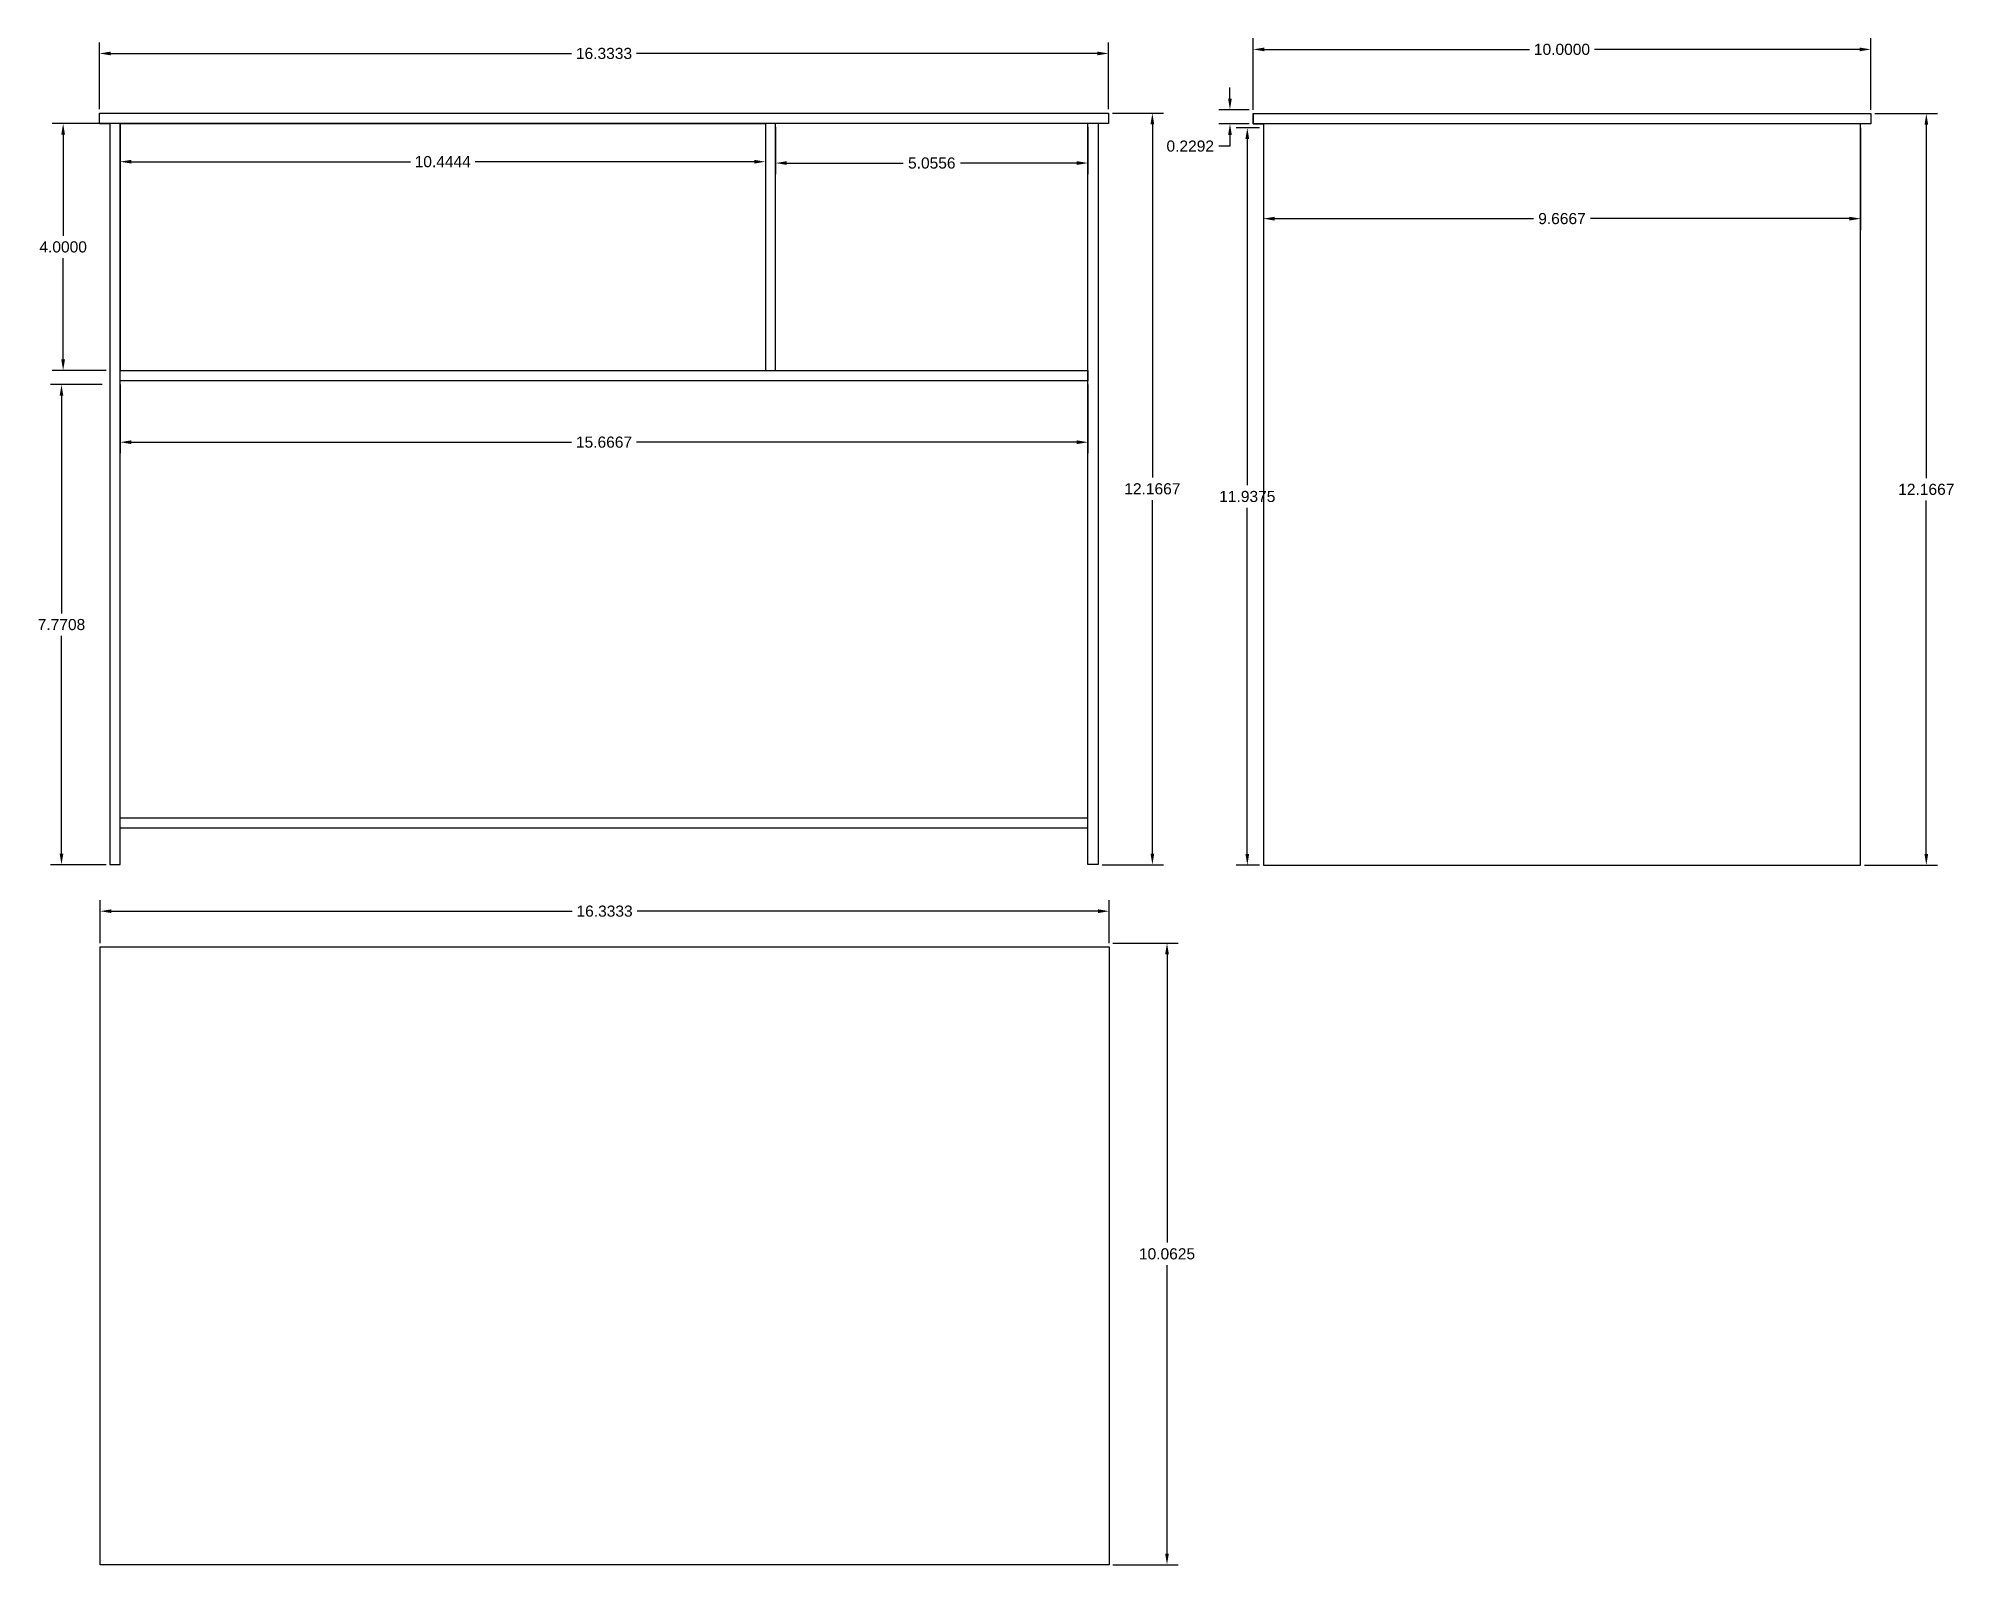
# Model space of a CAD drawing. Header units: inches. Extents: x 2.8 to 33.8, y -7.5 to 17.2.
import ezdxf

# ---------------------------------------------------------------- set-up
doc = ezdxf.new("R2010")
doc.units = ezdxf.units.IN
doc.header["$MEASUREMENT"] = 0
doc.styles.get("Standard").update_dxf_attribs({"font": 'arial.ttf'})
doc.dimstyles.get("Standard").update_dxf_attribs({"dimtxt": 0.18, "dimasz": 0.18, "dimexe": 0.18, "dimexo": 0.0625, "dimgap": 0.09, "dimtad": 0, "dimtih": 1, "dimtoh": 1, "dimdec": 4, "dimzin": 0, "dimdsep": 46, "dimtxsty": 'Standard', "dimcen": 0.09, "dimadec": 0, "dimazin": 0, "dimtfac": 1, "dimtdec": 4, "dimtofl": 0, "dimtmove": 0, "dimatfit": 3, "dimfxl": 1, "dimtolj": 1, "dimtzin": 0, "dimarcsym": 0})

# ---------------------------------------------------------------- blocks, each defined once
blk = doc.blocks.new('*D13')
at = {"color": 0, "lineweight": -2, "transparency": 16777216}
for p, q in [((3.814, 16.072), (3.814, 17.154)), ((20.147, 16.072), (20.147, 17.154)), ((3.994, 16.974), (11.455, 16.974)), ((19.967, 16.974), (12.506, 16.974))]:
    blk.add_line(p, q, dxfattribs=at)
at = {"color": 0, "transparency": 16777216}
for points in [[(3.994, 17.004), (3.994, 16.944), (3.814, 16.974)], [(19.967, 17.004), (19.967, 16.944), (20.147, 16.974)]]:
    blk.add_solid(points, dxfattribs=at)
at = {"layer": 'Defpoints', "color": 0, "transparency": 16777216}
for p in [(20.147, 16.974), (3.814, 16.009), (20.147, 16.009)]:
    blk.add_point(p, dxfattribs=at)
at = {"color": 0, "transparency": 16777216, "insert": (11.98, 16.974), "char_height": 0.18, "attachment_point": 5}
blk.add_mtext('\\A1;16.3333', dxfattribs=at)
blk = doc.blocks.new('*D14')
at = {"color": 0, "lineweight": -2, "transparency": 16777216}
for p, q in [((4.147, 15.78), (4.147, 15.042)), ((14.592, 15.78), (14.592, 15.042)), ((4.327, 15.222), (8.845, 15.222)), ((14.412, 15.222), (9.894, 15.222))]:
    blk.add_line(p, q, dxfattribs=at)
at = {"color": 0, "transparency": 16777216}
for points in [[(4.327, 15.252), (4.327, 15.192), (4.147, 15.222)], [(14.412, 15.252), (14.412, 15.192), (14.592, 15.222)]]:
    blk.add_solid(points, dxfattribs=at)
at = {"layer": 'Defpoints', "color": 0, "transparency": 16777216}
for p in [(4.147, 15.842), (14.592, 15.842), (14.592, 15.222)]:
    blk.add_point(p, dxfattribs=at)
at = {"color": 0, "transparency": 16777216, "insert": (9.369, 15.222), "char_height": 0.18, "attachment_point": 5}
blk.add_mtext('\\A1;10.4444', dxfattribs=at)
blk = doc.blocks.new('*D15')
at = {"color": 0, "lineweight": -2, "transparency": 16777216}
for p, q in [((14.758, 15.78), (14.758, 15.02)), ((19.814, 15.78), (19.814, 15.02)), ((14.938, 15.2), (16.822, 15.2)), ((19.634, 15.2), (17.75, 15.2))]:
    blk.add_line(p, q, dxfattribs=at)
at = {"color": 0, "transparency": 16777216}
for points in [[(14.938, 15.23), (14.938, 15.17), (14.758, 15.2)], [(19.634, 15.23), (19.634, 15.17), (19.814, 15.2)]]:
    blk.add_solid(points, dxfattribs=at)
at = {"layer": 'Defpoints', "color": 0, "transparency": 16777216}
for p in [(14.758, 15.842), (19.814, 15.842), (19.814, 15.2)]:
    blk.add_point(p, dxfattribs=at)
at = {"color": 0, "transparency": 16777216, "insert": (17.286, 15.2), "char_height": 0.18, "attachment_point": 5}
blk.add_mtext('\\A1;5.0556', dxfattribs=at)
blk = doc.blocks.new('*D16')
at = {"color": 0, "lineweight": -2, "transparency": 16777216}
for p, q in [((3.918, 15.842), (3.044, 15.842)), ((3.224, 15.662), (3.224, 14.024)), ((3.224, 12.022), (3.224, 13.661)), ((3.918, 11.842), (3.044, 11.842))]:
    blk.add_line(p, q, dxfattribs=at)
at = {"color": 0, "transparency": 16777216}
for points in [[(3.194, 15.662), (3.254, 15.662), (3.224, 15.842)], [(3.194, 12.022), (3.254, 12.022), (3.224, 11.842)]]:
    blk.add_solid(points, dxfattribs=at)
at = {"layer": 'Defpoints', "color": 0, "transparency": 16777216}
for p in [(3.98, 15.842), (3.224, 11.842), (3.98, 11.842)]:
    blk.add_point(p, dxfattribs=at)
at = {"color": 0, "transparency": 16777216, "insert": (3.224, 13.842), "char_height": 0.18, "attachment_point": 5}
blk.add_mtext('\\A1;4.0000', dxfattribs=at)
blk = doc.blocks.new('*D17')
at = {"color": 0, "lineweight": -2, "transparency": 16777216}
for p, q in [((4.147, 11.613), (4.147, 10.501)), ((19.814, 11.613), (19.814, 10.501)), ((4.327, 10.681), (11.455, 10.681)), ((19.634, 10.681), (12.506, 10.681))]:
    blk.add_line(p, q, dxfattribs=at)
at = {"color": 0, "transparency": 16777216}
for points in [[(4.327, 10.711), (4.327, 10.651), (4.147, 10.681)], [(19.634, 10.711), (19.634, 10.651), (19.814, 10.681)]]:
    blk.add_solid(points, dxfattribs=at)
at = {"layer": 'Defpoints', "color": 0, "transparency": 16777216}
for p in [(4.147, 11.676), (19.814, 11.676), (19.814, 10.681)]:
    blk.add_point(p, dxfattribs=at)
at = {"color": 0, "transparency": 16777216, "insert": (11.98, 10.681), "char_height": 0.18, "attachment_point": 5}
blk.add_mtext('\\A1;15.6667', dxfattribs=at)
blk = doc.blocks.new('*D18')
at = {"color": 0, "lineweight": -2, "transparency": 16777216}
for p, q in [((22.488, 16.063), (22.488, 17.22)), ((32.488, 16.063), (32.488, 17.22)), ((22.668, 17.04), (26.964, 17.04)), ((32.308, 17.04), (28.013, 17.04))]:
    blk.add_line(p, q, dxfattribs=at)
at = {"color": 0, "transparency": 16777216}
for points in [[(22.668, 17.07), (22.668, 17.01), (22.488, 17.04)], [(32.308, 17.07), (32.308, 17.01), (32.488, 17.04)]]:
    blk.add_solid(points, dxfattribs=at)
at = {"layer": 'Defpoints', "color": 0, "transparency": 16777216}
for p in [(32.488, 17.04), (22.488, 16), (32.488, 16)]:
    blk.add_point(p, dxfattribs=at)
at = {"color": 0, "transparency": 16777216, "insert": (27.488, 17.04), "char_height": 0.18, "attachment_point": 5}
blk.add_mtext('\\A1;10.0000', dxfattribs=at)
blk = doc.blocks.new('*D19')
at = {"color": 0, "lineweight": -2, "transparency": 16777216}
for p, q in [((22.113, 16.243), (22.113, 16.423)), ((22.426, 16.063), (21.933, 16.063)), ((22.426, 15.834), (21.933, 15.834)), ((22.113, 15.654), (22.113, 15.474)), ((22.113, 15.474), (21.933, 15.474))]:
    blk.add_line(p, q, dxfattribs=at)
at = {"color": 0, "transparency": 16777216}
for points in [[(22.083, 16.243), (22.143, 16.243), (22.113, 16.063)], [(22.083, 15.654), (22.143, 15.654), (22.113, 15.834)]]:
    blk.add_solid(points, dxfattribs=at)
at = {"layer": 'Defpoints', "color": 0, "transparency": 16777216}
for p in [(22.113, 15.834), (22.488, 16.063), (22.488, 15.834)]:
    blk.add_point(p, dxfattribs=at)
at = {"color": 0, "transparency": 16777216, "insert": (21.47, 15.474), "char_height": 0.18, "attachment_point": 5}
blk.add_mtext('\\A1;0.2292', dxfattribs=at)
blk = doc.blocks.new('*D20')
at = {"color": 0, "lineweight": -2, "transparency": 16777216}
for p, q in [((22.655, 15.771), (22.655, 14.12)), ((32.322, 15.771), (32.322, 14.12)), ((22.835, 14.3), (27.025, 14.3)), ((32.142, 14.3), (27.952, 14.3))]:
    blk.add_line(p, q, dxfattribs=at)
at = {"color": 0, "transparency": 16777216}
for points in [[(22.835, 14.33), (22.835, 14.27), (22.655, 14.3)], [(32.142, 14.33), (32.142, 14.27), (32.322, 14.3)]]:
    blk.add_solid(points, dxfattribs=at)
at = {"layer": 'Defpoints', "color": 0, "transparency": 16777216}
for p in [(22.655, 15.834), (32.322, 15.834), (32.322, 14.3)]:
    blk.add_point(p, dxfattribs=at)
at = {"color": 0, "transparency": 16777216, "insert": (27.488, 14.3), "char_height": 0.18, "attachment_point": 5}
blk.add_mtext('\\A1;9.6667', dxfattribs=at)
blk = doc.blocks.new('*D21')
at = {"color": 0, "lineweight": -2, "transparency": 16777216}
for p, q in [((32.551, 16), (33.566, 16)), ((33.386, 15.82), (33.386, 10.099)), ((33.386, 4.014), (33.386, 9.735)), ((32.384, 3.834), (33.566, 3.834))]:
    blk.add_line(p, q, dxfattribs=at)
at = {"color": 0, "transparency": 16777216}
for points in [[(33.356, 15.82), (33.416, 15.82), (33.386, 16)], [(33.356, 4.014), (33.416, 4.014), (33.386, 3.834)]]:
    blk.add_solid(points, dxfattribs=at)
at = {"layer": 'Defpoints', "color": 0, "transparency": 16777216}
for p in [(32.488, 16), (32.322, 3.834), (33.386, 3.834)]:
    blk.add_point(p, dxfattribs=at)
at = {"color": 0, "transparency": 16777216, "insert": (33.386, 9.917), "char_height": 0.18, "attachment_point": 5}
blk.add_mtext('\\A1;12.1667', dxfattribs=at)
blk = doc.blocks.new('*D22')
at = {"color": 0, "lineweight": -2, "transparency": 16777216}
for p, q in [((22.593, 15.771), (22.214, 15.771)), ((22.394, 15.591), (22.394, 9.984)), ((22.394, 4.014), (22.394, 9.621)), ((22.593, 3.834), (22.214, 3.834))]:
    blk.add_line(p, q, dxfattribs=at)
at = {"color": 0, "transparency": 16777216}
for points in [[(22.364, 15.591), (22.424, 15.591), (22.394, 15.771)], [(22.364, 4.014), (22.424, 4.014), (22.394, 3.834)]]:
    blk.add_solid(points, dxfattribs=at)
at = {"layer": 'Defpoints', "color": 0, "transparency": 16777216}
for p in [(22.655, 15.771), (22.394, 3.834), (22.655, 3.834)]:
    blk.add_point(p, dxfattribs=at)
at = {"color": 0, "transparency": 16777216, "insert": (22.394, 9.802), "char_height": 0.18, "attachment_point": 5}
blk.add_mtext('\\A1;11.9375', dxfattribs=at)
blk = doc.blocks.new('*D23')
at = {"color": 0, "lineweight": -2, "transparency": 16777216}
for p, q in [((3.855, 11.613), (3.017, 11.613)), ((3.197, 11.433), (3.197, 7.91)), ((3.197, 4.022), (3.197, 7.546)), ((3.918, 3.842), (3.017, 3.842))]:
    blk.add_line(p, q, dxfattribs=at)
at = {"color": 0, "transparency": 16777216}
for points in [[(3.167, 11.433), (3.227, 11.433), (3.197, 11.613)], [(3.167, 4.022), (3.227, 4.022), (3.197, 3.842)]]:
    blk.add_solid(points, dxfattribs=at)
at = {"layer": 'Defpoints', "color": 0, "transparency": 16777216}
for p in [(3.918, 11.613), (3.197, 3.842), (3.98, 3.842)]:
    blk.add_point(p, dxfattribs=at)
at = {"color": 0, "transparency": 16777216, "insert": (3.197, 7.728), "char_height": 0.18, "attachment_point": 5}
blk.add_mtext('\\A1;7.7708', dxfattribs=at)
blk = doc.blocks.new('*D24')
at = {"color": 0, "lineweight": -2, "transparency": 16777216}
for p, q in [((20.21, 16.009), (21.037, 16.009)), ((20.857, 15.829), (20.857, 10.108)), ((20.857, 4.022), (20.857, 9.744)), ((20.043, 3.842), (21.037, 3.842))]:
    blk.add_line(p, q, dxfattribs=at)
at = {"color": 0, "transparency": 16777216}
for points in [[(20.827, 15.829), (20.887, 15.829), (20.857, 16.009)], [(20.827, 4.022), (20.887, 4.022), (20.857, 3.842)]]:
    blk.add_solid(points, dxfattribs=at)
at = {"layer": 'Defpoints', "color": 0, "transparency": 16777216}
for p in [(20.147, 16.009), (19.98, 3.842), (20.857, 3.842)]:
    blk.add_point(p, dxfattribs=at)
at = {"color": 0, "transparency": 16777216, "insert": (20.857, 9.926), "char_height": 0.18, "attachment_point": 5}
blk.add_mtext('\\A1;12.1667', dxfattribs=at)
blk = doc.blocks.new('*D25')
at = {"color": 0, "lineweight": -2, "transparency": 16777216}
for p, q in [((3.822, 2.572), (3.822, 3.269)), ((20.156, 2.572), (20.156, 3.269)), ((4.002, 3.089), (11.464, 3.089)), ((19.976, 3.089), (12.514, 3.089))]:
    blk.add_line(p, q, dxfattribs=at)
at = {"color": 0, "transparency": 16777216}
for points in [[(4.002, 3.119), (4.002, 3.059), (3.822, 3.089)], [(19.976, 3.119), (19.976, 3.059), (20.156, 3.089)]]:
    blk.add_solid(points, dxfattribs=at)
at = {"layer": 'Defpoints', "color": 0, "transparency": 16777216}
for p in [(20.156, 3.089), (3.822, 2.51), (20.156, 2.51)]:
    blk.add_point(p, dxfattribs=at)
at = {"color": 0, "transparency": 16777216, "insert": (11.989, 3.089), "char_height": 0.18, "attachment_point": 5}
blk.add_mtext('\\A1;16.3333', dxfattribs=at)
blk = doc.blocks.new('*D26')
at = {"color": 0, "lineweight": -2, "transparency": 16777216}
for p, q in [((20.218, 2.572), (21.274, 2.572)), ((21.094, 2.392), (21.094, -2.277)), ((21.094, -7.31), (21.094, -2.641)), ((20.218, -7.49), (21.274, -7.49))]:
    blk.add_line(p, q, dxfattribs=at)
at = {"color": 0, "transparency": 16777216}
for points in [[(21.064, 2.392), (21.124, 2.392), (21.094, 2.572)], [(21.064, -7.31), (21.124, -7.31), (21.094, -7.49)]]:
    blk.add_solid(points, dxfattribs=at)
at = {"layer": 'Defpoints', "color": 0, "transparency": 16777216}
for p in [(20.156, 2.572), (20.156, -7.49), (21.094, -7.49)]:
    blk.add_point(p, dxfattribs=at)
at = {"color": 0, "transparency": 16777216, "insert": (21.094, -2.459), "char_height": 0.18, "attachment_point": 5}
blk.add_mtext('\\A1;10.0625', dxfattribs=at)

msp = doc.modelspace()

# ---------------------------------------------------------------- linework, layer by layer
for p, q in [((3.81379, 16.00916), (20.14712, 16.00916)), ((3.81379, 15.84249), (3.81379, 16.00916)), ((20.14712, 15.84249), (3.81379, 15.84249)), ((3.81379, 15.84249), (3.98045, 15.84249)), ((3.98045, 15.84249), (3.98045, 3.84249)), ((4.14712, 3.84249), (4.14712, 15.84249)), ((4.14712, 15.84249), (4.14712, 11.84249)), ((4.14712, 15.84249), (14.59156, 15.84249)), ((14.59156, 15.84249), (14.59156, 11.84249)), ((14.75823, 15.84249), (14.59156, 15.84249)), ((14.75823, 11.84249), (14.75823, 15.84249)), ((19.81379, 3.84249), (19.81379, 15.84249)), ((20.14712, 15.84249), (19.98045, 15.84249)), ((19.98045, 15.84249), (19.98045, 3.84249)), ((20.14712, 16.00916), (20.14712, 15.84249)), ((22.48841, 16.00039), (32.48841, 16.00039)), ((22.48841, 15.83372), (22.48841, 16.00039)), ((22.48841, 16.00039), (22.48841, 15.83372)), ((32.48841, 15.83372), (22.48841, 15.83372)), ((22.48841, 15.83372), (22.65507, 15.83372)), ((22.65507, 15.83372), (22.65507, 3.83372)), ((32.32174, 3.83372), (32.32174, 15.83372)), ((32.48841, 16.00039), (32.48841, 15.83372)), ((4.14712, 11.84249), (14.59156, 11.84249)), ((4.14712, 11.67582), (4.14712, 11.84249)), ((14.59156, 11.84249), (19.81379, 11.84249)), ((14.59156, 11.84249), (14.75823, 11.84249)), ((19.81379, 11.84249), (19.81379, 11.67582)), ((19.81379, 11.67582), (4.14712, 11.67582)), ((4.14712, 4.60118), (14.59156, 4.60118)), ((19.81379, 4.43451), (4.14712, 4.43451)), ((14.59156, 4.60118), (19.81379, 4.60118)), ((3.98045, 3.84249), (4.14712, 3.84249)), ((19.98045, 3.84249), (19.81379, 3.84249)), ((22.65507, 3.83372), (32.32174, 3.83372)), ((3.82235, 2.50985), (20.15568, 2.50985)), ((3.82235, -7.49015), (3.82235, 2.50985)), ((20.15568, 2.50985), (20.15568, -7.49015)), ((20.15568, -7.49015), (3.82235, -7.49015))]:
    msp.add_line(p, q)

# ---------------------------------------------------------------- dimensions: what is measured, and where the dimension line sits
for base, p1, p2, picture, middle in [((20.14712, 16.97354), (3.81379, 16.00916), (20.14712, 16.00916), '*D13', (11.98045, 16.97354)), ((32.48841, 17.03955), (22.48841, 16.00039), (32.48841, 16.00039), '*D18', (27.48841, 17.03955)), ((14.59156, 15.22214), (4.14712, 15.84249), (14.59156, 15.84249), '*D14', (9.36934, 15.22214)), ((19.81379, 15.19968), (14.75823, 15.84249), (19.81379, 15.84249), '*D15', (17.28601, 15.19968)), ((32.32174, 14.30017), (22.65507, 15.83372), (32.32174, 15.83372), '*D20', (27.48841, 14.30017)), ((19.81379, 10.68145), (4.14712, 11.67582), (19.81379, 11.67582), '*D17', (11.98045, 10.68145)), ((20.15568, 3.08854), (3.82235, 2.50985), (20.15568, 2.50985), '*D25', (11.98902, 3.08854))]:
    dim = msp.add_linear_dim(base=base, p1=p1, p2=p2, dimstyle='Standard')
    dim.commit()
    dim.dimension.update_dxf_attribs({"geometry": picture, "text_midpoint": middle})
for base, p1, p2, picture, middle in [((22.11254, 15.83372), (22.48841, 16.06289), (22.48841, 15.83372), '*D19', (21.46983, 15.47372)), ((3.22382, 11.84249), (3.98045, 15.84249), (3.98045, 11.84249), '*D16', (3.22382, 13.84249)), ((20.85679, 3.84249), (20.14712, 16.00916), (19.98045, 3.84249), '*D24', (20.85679, 9.92582)), ((33.38625, 3.83372), (32.48841, 16.00039), (32.32174, 3.83372), '*D21', (33.38625, 9.91706)), ((22.39374, 3.83372), (22.65507, 15.77122), (22.65507, 3.83372), '*D22', (22.39374, 9.80247)), ((3.19675, 3.84249), (3.91795, 11.61332), (3.98045, 3.84249), '*D23', (3.19675, 7.72791)), ((21.09392, -7.49015), (20.15568, 2.57235), (20.15568, -7.49015), '*D26', (21.09392, -2.4589))]:
    dim = msp.add_linear_dim(base=base, p1=p1, p2=p2, angle=90, dimstyle='Standard')
    dim.commit()
    dim.dimension.update_dxf_attribs({"geometry": picture, "text_midpoint": middle})

doc.saveas('drawing.dxf')
